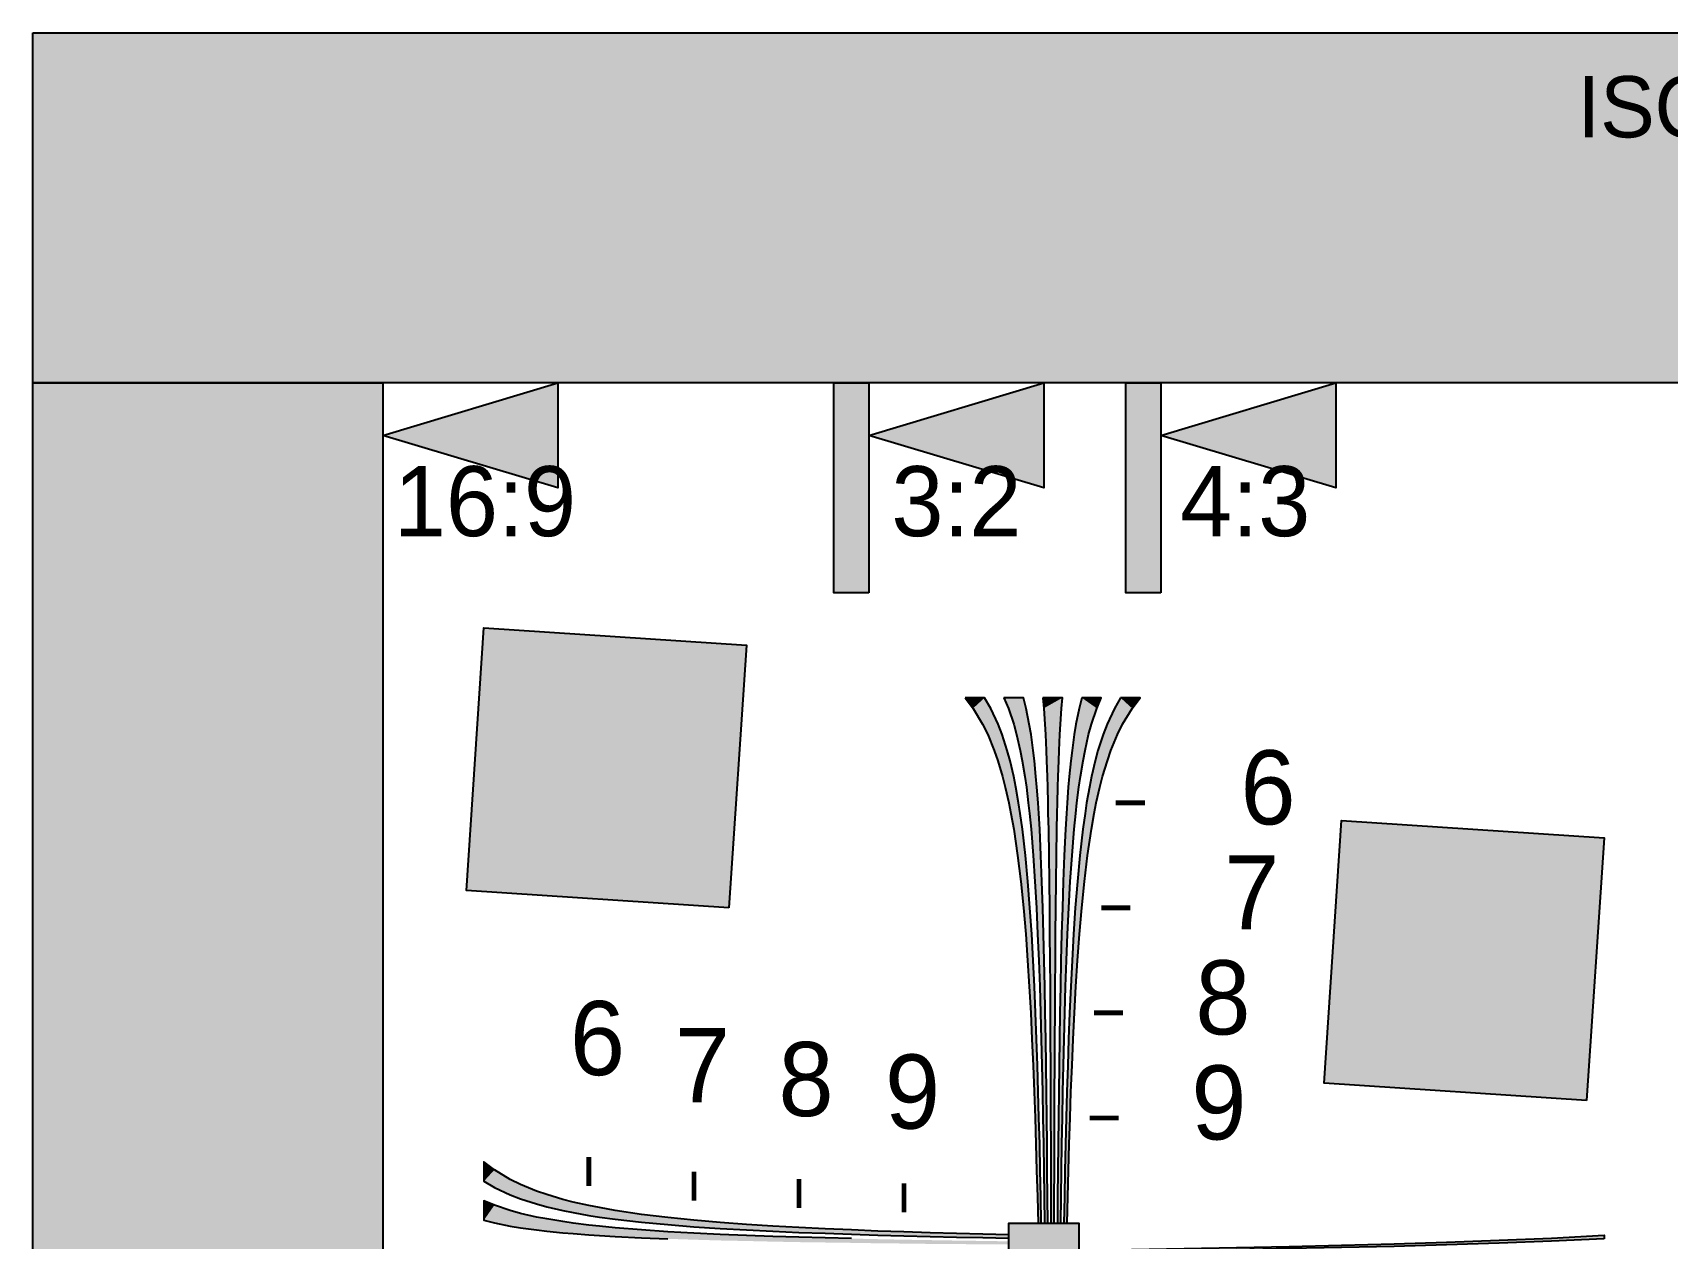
# Model space of a CAD drawing. Header units: millimetres. Extents: x 0 to 791, y 0 to 492.
# Drawn here: x 0 to 186.8, y 354.4 to 492.1 of the extents above; entities that cross this region are included whole.
import ezdxf
from ezdxf.enums import TextEntityAlignment as Align

# ---------------------------------------------------------------- set-up
doc = ezdxf.new("R2010")
doc.units = ezdxf.units.MM
for name, color, linetype in [('FRAME', 7, 'Continuous'), ('LABELS', 7, 'Continuous'), ('NOTES', 7, 'Continuous'), ('PERIPHERY', 7, 'Continuous'), ('SFR', 7, 'Continuous')]:
    doc.layers.add(name, color=color, linetype=linetype)

msp = doc.modelspace()

# ---------------------------------------------------------------- hatches: boundary and pattern name
at = {"layer": 'FRAME', "true_color": 0x000000}
h = msp.add_hatch(color=7, dxfattribs=at)
h.dxf.hatch_style = 1
h.paths.add_polyline_path([(0, 492.12), (791.12, 492.12), (791.12, 452.12), (0, 452.12), (0, 492.12)])
h = msp.add_hatch(color=7, dxfattribs=at)
h.dxf.hatch_style = 1
h.paths.add_polyline_path([(0, 452.12), (40, 452.12), (40, 52.13), (0, 52.13), (0, 452.12)])
h = msp.add_hatch(color=7, dxfattribs=at)
h.dxf.hatch_style = 1
h.paths.add_polyline_path([(60, 452.12), (60, 440.12), (40, 446.12), (60, 452.12)])
h = msp.add_hatch(color=7, dxfattribs=at)
h.dxf.hatch_style = 1
h.paths.add_polyline_path([(95.56, 428.13), (91.56, 428.13), (91.56, 452.12), (95.56, 452.12), (95.56, 428.13)])
h = msp.add_hatch(color=7, dxfattribs=at)
h.dxf.hatch_style = 1
h.paths.add_polyline_path([(115.56, 452.12), (115.56, 440.12), (95.56, 446.12), (115.56, 452.12)])
h = msp.add_hatch(color=7, dxfattribs=at)
h.dxf.hatch_style = 1
h.paths.add_polyline_path([(128.9, 428.13), (124.9, 428.13), (124.9, 452.12), (128.9, 452.12), (128.9, 428.13)])
h = msp.add_hatch(color=7, dxfattribs=at)
h.dxf.hatch_style = 1
h.paths.add_polyline_path([(148.9, 452.12), (148.9, 440.12), (128.9, 446.12), (148.9, 452.12)])
at = {"layer": 'PERIPHERY', "true_color": 0x000000}
h = msp.add_hatch(color=7, dxfattribs=at)
h.dxf.hatch_style = 1
h.paths.add_polyline_path([(106.55, 416.13), (107.46, 414.93), (108.54, 413.13), (109.13, 411.93), (109.88, 410.13), (110.3, 408.93), (110.83, 407.13), (111.14, 405.93), (111.54, 404.13), (111.78, 402.93), (112.1, 401.13), (112.54, 398.13), (112.91, 395.13), (113.21, 392.13), (113.47, 389.13), (113.69, 386.13), (113.88, 383.13), (114.04, 380.13), (114.19, 377.13), (114.32, 374.13), (114.44, 371.13), (114.54, 368.13), (114.64, 365.12), (114.72, 362.12), (114.8, 359.12), (114.88, 356.12), (115.25, 356.12), (115.19, 359.12), (115.13, 362.12), (115.07, 365.12), (114.99, 368.13), (114.91, 371.13), (114.81, 374.13), (114.71, 377.13), (114.6, 380.13), (114.47, 383.13), (114.32, 386.13), (114.16, 389.13), (113.96, 392.13), (113.71, 395.13), (113.43, 398.13), (113.09, 401.13), (112.84, 402.93), (112.66, 404.13), (112.34, 405.93), (112.1, 407.13), (111.69, 408.93), (111.36, 410.13), (110.78, 411.93), (110.32, 413.13), (109.48, 414.93), (108.77, 416.13), (106.55, 416.13)])
h = msp.add_hatch(color=7, dxfattribs=at)
h.dxf.hatch_style = 1
h.paths.add_polyline_path([(110.99, 416.13), (111.49, 414.93), (112.1, 413.13), (112.43, 411.93), (112.85, 410.13), (113.08, 408.93), (113.37, 407.13), (113.55, 405.93), (113.77, 404.13), (113.9, 402.93), (114.08, 401.13), (114.32, 398.13), (114.52, 395.13), (114.69, 392.13), (114.83, 389.13), (114.96, 386.13), (115.07, 383.13), (115.16, 380.13), (115.23, 377.13), (115.31, 374.13), (115.38, 371.13), (115.43, 368.13), (115.49, 365.12), (115.53, 362.12), (115.58, 359.12), (115.62, 356.12), (115.99, 356.12), (115.97, 359.12), (115.93, 362.12), (115.91, 365.12), (115.88, 368.13), (115.85, 371.13), (115.8, 374.13), (115.76, 377.13), (115.71, 380.13), (115.66, 383.13), (115.59, 386.13), (115.52, 389.13), (115.43, 392.13), (115.33, 395.13), (115.21, 398.13), (115.07, 401.13), (114.96, 402.93), (114.88, 404.13), (114.75, 405.93), (114.64, 407.13), (114.47, 408.93), (114.32, 410.13), (114.08, 411.93), (113.88, 413.13), (113.51, 414.93), (113.21, 416.13), (110.99, 416.13), (110.99, 416.13)])
h = msp.add_hatch(color=7, dxfattribs=at)
h.dxf.hatch_style = 1
h.paths.add_polyline_path([(115.43, 416.13), (115.53, 414.93), (115.66, 413.13), (115.72, 411.93), (115.8, 410.13), (115.86, 408.93), (115.91, 407.13), (115.95, 405.93), (115.99, 404.13), (116.01, 402.93), (116.06, 401.13), (116.1, 398.13), (116.15, 395.13), (116.18, 392.13), (116.2, 389.13), (116.22, 386.13), (116.25, 383.13), (116.27, 380.13), (116.28, 377.13), (116.3, 374.13), (116.31, 371.13), (116.32, 368.13), (116.33, 365.12), (116.35, 362.12), (116.36, 359.12), (116.36, 356.12), (116.73, 356.12), (116.73, 359.12), (116.75, 362.12), (116.76, 365.12), (116.77, 368.13), (116.78, 371.13), (116.79, 374.13), (116.81, 377.13), (116.82, 380.13), (116.85, 383.13), (116.87, 386.13), (116.89, 389.13), (116.91, 392.13), (116.95, 395.13), (116.99, 398.13), (117.03, 401.13), (117.08, 402.93), (117.1, 404.13), (117.14, 405.93), (117.18, 407.13), (117.24, 408.93), (117.29, 410.13), (117.37, 411.93), (117.43, 413.13), (117.56, 414.93), (117.66, 416.13), (115.43, 416.13)])
h = msp.add_hatch(color=7, dxfattribs=at)
h.dxf.hatch_style = 1
h.paths.add_polyline_path([(119.88, 416.13), (119.58, 414.93), (119.21, 413.13), (119.01, 411.93), (118.77, 410.13), (118.63, 408.93), (118.44, 407.13), (118.34, 405.93), (118.21, 404.13), (118.13, 402.93), (118.02, 401.13), (117.88, 398.13), (117.76, 395.13), (117.66, 392.13), (117.57, 389.13), (117.5, 386.13), (117.43, 383.13), (117.38, 380.13), (117.33, 377.13), (117.29, 374.13), (117.24, 371.13), (117.21, 368.13), (117.18, 365.12), (117.16, 362.12), (117.12, 359.12), (117.1, 356.12), (117.47, 356.12), (117.51, 359.12), (117.56, 362.12), (117.6, 365.12), (117.66, 368.13), (117.71, 371.13), (117.78, 374.13), (117.86, 377.13), (117.93, 380.13), (118.02, 383.13), (118.13, 386.13), (118.26, 389.13), (118.4, 392.13), (118.57, 395.13), (118.77, 398.13), (119.01, 401.13), (119.19, 402.93), (119.32, 404.13), (119.54, 405.93), (119.72, 407.13), (120.02, 408.93), (120.25, 410.13), (120.66, 411.93), (120.99, 413.13), (121.6, 414.93), (122.1, 416.13), (119.88, 416.13), (119.88, 416.13)])
h = msp.add_hatch(color=7, dxfattribs=at)
h.dxf.hatch_style = 1
h.paths.add_polyline_path([(124.32, 416.13), (123.61, 414.93), (122.77, 413.13), (122.31, 411.93), (121.73, 410.13), (121.41, 408.93), (120.99, 407.13), (120.75, 405.93), (120.43, 404.13), (120.25, 402.93), (120, 401.13), (119.66, 398.13), (119.38, 395.13), (119.13, 392.13), (118.93, 389.13), (118.77, 386.13), (118.62, 383.13), (118.49, 380.13), (118.38, 377.13), (118.28, 374.13), (118.18, 371.13), (118.1, 368.13), (118.02, 365.12), (117.96, 362.12), (117.9, 359.12), (117.84, 356.12), (118.21, 356.12), (118.29, 359.12), (118.37, 362.12), (118.44, 365.12), (118.54, 368.13), (118.64, 371.13), (118.77, 374.13), (118.9, 377.13), (119.04, 380.13), (119.21, 383.13), (119.4, 386.13), (119.62, 389.13), (119.88, 392.13), (120.18, 395.13), (120.54, 398.13), (120.99, 401.13), (121.31, 402.93), (121.54, 404.13), (121.95, 405.93), (122.26, 407.13), (122.8, 408.93), (123.21, 410.13), (123.96, 411.93), (124.55, 413.13), (125.63, 414.93), (126.54, 416.13), (124.32, 416.13), (124.32, 416.13)])
h = msp.add_hatch(color=7, dxfattribs=at)
h.dxf.hatch_style = 1
h.paths.add_polyline_path([(51.56, 360.89), (52.76, 360.18), (54.56, 359.34), (55.76, 358.88), (57.56, 358.3), (58.76, 357.98), (60.56, 357.56), (61.76, 357.31), (63.56, 357), (64.76, 356.81), (66.56, 356.57), (69.56, 356.22), (72.56, 355.95), (75.56, 355.7), (78.56, 355.5), (81.56, 355.34), (84.56, 355.19), (87.56, 355.06), (90.56, 354.95), (93.56, 354.85), (96.56, 354.75), (99.56, 354.67), (102.56, 354.59), (105.56, 354.52), (108.56, 354.47), (111.56, 354.41), (111.56, 354.78), (108.56, 354.86), (105.56, 354.94), (102.56, 355.01), (99.56, 355.11), (96.56, 355.21), (93.56, 355.34), (90.56, 355.47), (87.56, 355.61), (84.56, 355.78), (81.56, 355.97), (78.56, 356.19), (75.56, 356.45), (72.56, 356.75), (69.56, 357.11), (66.56, 357.56), (64.76, 357.88), (63.56, 358.11), (61.76, 358.51), (60.56, 358.83), (58.76, 359.37), (57.56, 359.78), (55.76, 360.53), (54.56, 361.11), (52.76, 362.2), (51.56, 363.11), (51.56, 360.89), (51.56, 360.89)])
h = msp.add_hatch(color=7, dxfattribs=at)
h.dxf.hatch_style = 1
h.paths.add_polyline_path([(51.56, 356.45), (52.76, 356.15), (54.56, 355.78), (55.76, 355.58), (57.56, 355.33), (58.76, 355.2), (60.56, 355.01), (61.76, 354.91), (63.56, 354.78), (64.76, 354.7), (66.56, 354.59), (69.56, 354.45), (72.56, 354.32), (75.56, 354.22), (78.56, 354.13), (81.56, 354.07), (84.56, 354), (87.56, 353.94), (90.56, 353.9), (93.56, 353.86), (96.56, 353.81), (99.56, 353.78), (102.56, 353.74), (105.56, 353.72), (108.56, 353.69), (111.56, 353.67), (111.56, 354.03), (108.56, 354.08), (105.56, 354.12), (102.56, 354.17), (99.56, 354.22), (96.56, 354.28), (93.56, 354.35), (90.56, 354.42), (87.56, 354.5), (84.56, 354.59), (81.56, 354.7), (78.56, 354.82), (75.56, 354.97), (72.56, 355.13), (69.56, 355.33), (66.56, 355.58), (64.76, 355.76), (63.56, 355.89), (61.76, 356.11), (60.56, 356.29), (58.76, 356.59), (57.56, 356.81), (55.76, 357.22), (54.56, 357.56), (52.76, 358.17), (51.56, 358.67), (51.56, 356.45), (51.56, 356.45)])
h = msp.add_hatch(color=7, dxfattribs=at)
h.dxf.hatch_style = 1
h.paths.add_polyline_path([(119.56, 348.13), (111.56, 348.13), (111.56, 356.12), (119.56, 356.12), (119.56, 348.13)])
h = msp.add_hatch(color=7, dxfattribs=at)
h.dxf.hatch_style = 1
h.paths.add_polyline_path([(179.56, 354.32), (173.56, 354.05), (167.56, 353.82), (161.56, 353.63), (155.56, 353.46), (149.56, 353.32), (143.56, 353.2), (137.56, 353.08), (131.56, 352.99), (125.56, 352.9), (119.56, 352.82), (119.56, 353.02), (125.56, 353.11), (131.56, 353.21), (137.56, 353.32), (143.56, 353.45), (149.56, 353.59), (155.56, 353.75), (161.56, 353.94), (167.56, 354.15), (173.56, 354.41), (179.56, 354.72), (179.56, 354.32)])
at = {"layer": 'SFR', "true_color": 0x000000}
h = msp.add_hatch(color=7, dxfattribs=at)
h.dxf.hatch_style = 1
h.paths.add_polyline_path([(79.56, 392.13), (49.56, 394.12), (51.56, 424.12), (81.56, 422.13), (79.56, 392.13)])
h = msp.add_hatch(color=7, dxfattribs=at)
h.dxf.hatch_style = 1
h.paths.add_polyline_path([(177.56, 370.12), (147.56, 372.12), (149.56, 402.12), (179.56, 400.12), (177.56, 370.12)])

# ---------------------------------------------------------------- linework, layer by layer
at = {"layer": 'FRAME', "color": 250}
for points in [[(0, 492.12), (791.12, 492.12), (791.12, 452.12), (0, 452.12), (0, 492.12)], [(0, 452.12), (40, 452.12), (40, 52.13), (0, 52.13), (0, 452.12)], [(60, 452.12), (60, 440.12), (40, 446.12), (60, 452.12)], [(95.56, 428.13), (91.56, 428.13), (91.56, 452.12), (95.56, 452.12), (95.56, 428.13)], [(115.56, 452.12), (115.56, 440.12), (95.56, 446.12), (115.56, 452.12)], [(128.9, 428.13), (124.9, 428.13), (124.9, 452.12), (128.9, 452.12), (128.9, 428.13)], [(148.9, 452.12), (148.9, 440.12), (128.9, 446.12), (148.9, 452.12)]]:
    msp.add_lwpolyline(points, close=True, dxfattribs=at)
at = {"layer": 'FRAME', "color": 250, "true_color": 0x000000}
for points in [[(0, 492.12), (0, 452.12), (791.12, 452.12)], [(791.12, 452.12), (791.12, 492.12), (0, 492.12)], [(0, 452.12), (0, 52.13), (40, 52.13)], [(40, 52.13), (40, 452.12), (0, 452.12)], [(40, 446.12), (60, 440.12), (60, 452.12)], [(95.56, 428.13), (95.56, 452.12), (91.56, 452.12)], [(91.56, 452.12), (91.56, 428.13), (95.56, 428.13)], [(95.56, 446.12), (115.56, 440.12), (115.56, 452.12)], [(128.9, 428.13), (128.9, 452.12), (124.9, 452.12)], [(124.9, 452.12), (124.9, 428.13), (128.9, 428.13)], [(128.9, 446.12), (148.9, 440.12), (148.9, 452.12)]]:
    msp.add_solid(points, dxfattribs=at)
at = {"layer": 'PERIPHERY', "color": 250}
for points in [[(106.55, 416.13), (107.46, 414.93), (108.54, 413.13), (109.13, 411.93), (109.88, 410.13), (110.3, 408.93), (110.83, 407.13), (111.14, 405.93), (111.54, 404.13), (111.78, 402.93), (112.1, 401.13), (112.54, 398.13), (112.91, 395.13), (113.21, 392.13), (113.47, 389.13), (113.69, 386.13), (113.88, 383.13), (114.04, 380.13), (114.19, 377.13), (114.32, 374.13), (114.44, 371.13), (114.54, 368.13), (114.64, 365.12), (114.72, 362.12), (114.8, 359.12), (114.88, 356.12), (115.25, 356.12), (115.19, 359.12), (115.13, 362.12), (115.07, 365.12), (114.99, 368.13), (114.91, 371.13), (114.81, 374.13), (114.71, 377.13), (114.6, 380.13), (114.47, 383.13), (114.32, 386.13), (114.16, 389.13), (113.96, 392.13), (113.71, 395.13), (113.43, 398.13), (113.09, 401.13), (112.84, 402.93), (112.66, 404.13), (112.34, 405.93), (112.1, 407.13), (111.69, 408.93), (111.36, 410.13), (110.78, 411.93), (110.32, 413.13), (109.48, 414.93), (108.77, 416.13), (106.55, 416.13)], [(110.99, 416.13), (111.49, 414.93), (112.1, 413.13), (112.43, 411.93), (112.85, 410.13), (113.08, 408.93), (113.37, 407.13), (113.55, 405.93), (113.77, 404.13), (113.9, 402.93), (114.08, 401.13), (114.32, 398.13), (114.52, 395.13), (114.69, 392.13), (114.83, 389.13), (114.96, 386.13), (115.07, 383.13), (115.16, 380.13), (115.23, 377.13), (115.31, 374.13), (115.38, 371.13), (115.43, 368.13), (115.49, 365.12), (115.53, 362.12), (115.58, 359.12), (115.62, 356.12), (115.99, 356.12), (115.97, 359.12), (115.93, 362.12), (115.91, 365.12), (115.88, 368.13), (115.85, 371.13), (115.8, 374.13), (115.76, 377.13), (115.71, 380.13), (115.66, 383.13), (115.59, 386.13), (115.52, 389.13), (115.43, 392.13), (115.33, 395.13), (115.21, 398.13), (115.07, 401.13), (114.96, 402.93), (114.88, 404.13), (114.75, 405.93), (114.64, 407.13), (114.47, 408.93), (114.32, 410.13), (114.08, 411.93), (113.88, 413.13), (113.51, 414.93), (113.21, 416.13), (110.99, 416.13), (110.99, 416.13)], [(115.43, 416.13), (115.53, 414.93), (115.66, 413.13), (115.72, 411.93), (115.8, 410.13), (115.86, 408.93), (115.91, 407.13), (115.95, 405.93), (115.99, 404.13), (116.01, 402.93), (116.06, 401.13), (116.1, 398.13), (116.15, 395.13), (116.18, 392.13), (116.2, 389.13), (116.22, 386.13), (116.25, 383.13), (116.27, 380.13), (116.28, 377.13), (116.3, 374.13), (116.31, 371.13), (116.32, 368.13), (116.33, 365.12), (116.35, 362.12), (116.36, 359.12), (116.36, 356.12), (116.73, 356.12), (116.73, 359.12), (116.75, 362.12), (116.76, 365.12), (116.77, 368.13), (116.78, 371.13), (116.79, 374.13), (116.81, 377.13), (116.82, 380.13), (116.85, 383.13), (116.87, 386.13), (116.89, 389.13), (116.91, 392.13), (116.95, 395.13), (116.99, 398.13), (117.03, 401.13), (117.08, 402.93), (117.1, 404.13), (117.14, 405.93), (117.18, 407.13), (117.24, 408.93), (117.29, 410.13), (117.37, 411.93), (117.43, 413.13), (117.56, 414.93), (117.66, 416.13), (115.43, 416.13)], [(119.88, 416.13), (119.58, 414.93), (119.21, 413.13), (119.01, 411.93), (118.77, 410.13), (118.63, 408.93), (118.44, 407.13), (118.34, 405.93), (118.21, 404.13), (118.13, 402.93), (118.02, 401.13), (117.88, 398.13), (117.76, 395.13), (117.66, 392.13), (117.57, 389.13), (117.5, 386.13), (117.43, 383.13), (117.38, 380.13), (117.33, 377.13), (117.29, 374.13), (117.24, 371.13), (117.21, 368.13), (117.18, 365.12), (117.16, 362.12), (117.12, 359.12), (117.1, 356.12), (117.47, 356.12), (117.51, 359.12), (117.56, 362.12), (117.6, 365.12), (117.66, 368.13), (117.71, 371.13), (117.78, 374.13), (117.86, 377.13), (117.93, 380.13), (118.02, 383.13), (118.13, 386.13), (118.26, 389.13), (118.4, 392.13), (118.57, 395.13), (118.77, 398.13), (119.01, 401.13), (119.19, 402.93), (119.32, 404.13), (119.54, 405.93), (119.72, 407.13), (120.02, 408.93), (120.25, 410.13), (120.66, 411.93), (120.99, 413.13), (121.6, 414.93), (122.1, 416.13), (119.88, 416.13), (119.88, 416.13)], [(124.32, 416.13), (123.61, 414.93), (122.77, 413.13), (122.31, 411.93), (121.73, 410.13), (121.41, 408.93), (120.99, 407.13), (120.75, 405.93), (120.43, 404.13), (120.25, 402.93), (120, 401.13), (119.66, 398.13), (119.38, 395.13), (119.13, 392.13), (118.93, 389.13), (118.77, 386.13), (118.62, 383.13), (118.49, 380.13), (118.38, 377.13), (118.28, 374.13), (118.18, 371.13), (118.1, 368.13), (118.02, 365.12), (117.96, 362.12), (117.9, 359.12), (117.84, 356.12), (118.21, 356.12), (118.29, 359.12), (118.37, 362.12), (118.44, 365.12), (118.54, 368.13), (118.64, 371.13), (118.77, 374.13), (118.9, 377.13), (119.04, 380.13), (119.21, 383.13), (119.4, 386.13), (119.62, 389.13), (119.88, 392.13), (120.18, 395.13), (120.54, 398.13), (120.99, 401.13), (121.31, 402.93), (121.54, 404.13), (121.95, 405.93), (122.26, 407.13), (122.8, 408.93), (123.21, 410.13), (123.96, 411.93), (124.55, 413.13), (125.63, 414.93), (126.54, 416.13), (124.32, 416.13), (124.32, 416.13)], [(51.56, 360.89), (52.76, 360.18), (54.56, 359.34), (55.76, 358.88), (57.56, 358.3), (58.76, 357.98), (60.56, 357.56), (61.76, 357.31), (63.56, 357), (64.76, 356.81), (66.56, 356.57), (69.56, 356.22), (72.56, 355.95), (75.56, 355.7), (78.56, 355.5), (81.56, 355.34), (84.56, 355.19), (87.56, 355.06), (90.56, 354.95), (93.56, 354.85), (96.56, 354.75), (99.56, 354.67), (102.56, 354.59), (105.56, 354.52), (108.56, 354.47), (111.56, 354.41), (111.56, 354.78), (108.56, 354.86), (105.56, 354.94), (102.56, 355.01), (99.56, 355.11), (96.56, 355.21), (93.56, 355.34), (90.56, 355.47), (87.56, 355.61), (84.56, 355.78), (81.56, 355.97), (78.56, 356.19), (75.56, 356.45), (72.56, 356.75), (69.56, 357.11), (66.56, 357.56), (64.76, 357.88), (63.56, 358.11), (61.76, 358.51), (60.56, 358.83), (58.76, 359.37), (57.56, 359.78), (55.76, 360.53), (54.56, 361.11), (52.76, 362.2), (51.56, 363.11), (51.56, 360.89), (51.56, 360.89)], [(119.56, 348.13), (111.56, 348.13), (111.56, 356.12), (119.56, 356.12), (119.56, 348.13)], [(179.56, 354.32), (173.56, 354.05), (167.56, 353.82), (161.56, 353.63), (155.56, 353.46), (149.56, 353.32), (143.56, 353.2), (137.56, 353.08), (131.56, 352.99), (125.56, 352.9), (119.56, 352.82), (119.56, 353.02), (125.56, 353.11), (131.56, 353.21), (137.56, 353.32), (143.56, 353.45), (149.56, 353.59), (155.56, 353.75), (161.56, 353.94), (167.56, 354.15), (173.56, 354.41), (179.56, 354.72), (179.56, 354.32)]]:
    msp.add_lwpolyline(points, close=True, dxfattribs=at)
at = {"layer": 'PERIPHERY', "color": 250, "lineweight": 35, "const_width": 0.556}
for points in [[(123.77, 404.13), (127.1, 404.13)], [(122.1, 392.13), (125.43, 392.13)], [(121.27, 380.13), (124.6, 380.13)], [(120.77, 368.13), (124.1, 368.13)], [(63.56, 360.34), (63.56, 363.67)], [(75.56, 358.67), (75.56, 362)], [(87.56, 357.84), (87.56, 361.17)], [(99.56, 357.33), (99.56, 360.67)]]:
    msp.add_lwpolyline(points, dxfattribs=at)
at = {"layer": 'PERIPHERY', "color": 250}
msp.add_lwpolyline([(93.56, 354.35), (90.56, 354.42), (87.56, 354.5), (84.56, 354.59), (81.56, 354.7), (78.56, 354.82), (75.56, 354.97), (72.56, 355.13), (69.56, 355.33), (66.56, 355.58), (64.76, 355.76), (63.56, 355.89), (61.76, 356.11), (60.56, 356.29), (58.76, 356.59), (57.56, 356.81), (55.76, 357.22), (54.56, 357.56), (52.76, 358.17), (51.56, 358.67), (51.56, 356.45), (51.56, 356.45), (51.56, 356.45), (52.76, 356.15), (54.56, 355.78), (55.76, 355.58), (57.56, 355.33), (58.76, 355.2), (60.56, 355.01), (61.76, 354.91), (63.56, 354.78), (64.76, 354.7), (66.56, 354.59), (69.56, 354.45), (72.56, 354.32)], dxfattribs=at)
at = {"layer": 'PERIPHERY', "color": 250, "true_color": 0x000000}
for points in [[(108.77, 416.13), (106.55, 416.13), (107.46, 414.93)], [(108.77, 416.13), (107.46, 414.93), (108.54, 413.13)], [(108.77, 416.13), (108.54, 413.13), (109.13, 411.93)], [(108.77, 416.13), (109.13, 411.93), (109.88, 410.13)], [(108.77, 416.13), (109.88, 410.13), (110.3, 408.93)], [(108.77, 416.13), (110.3, 408.93), (110.83, 407.13)], [(108.77, 416.13), (110.83, 407.13), (111.14, 405.93)], [(108.77, 416.13), (111.14, 405.93), (113.71, 395.13)], [(108.77, 416.13), (113.71, 395.13), (113.43, 398.13)], [(108.77, 416.13), (113.43, 398.13), (113.09, 401.13)], [(108.77, 416.13), (113.09, 401.13), (112.84, 402.93)], [(108.77, 416.13), (112.84, 402.93), (112.66, 404.13)], [(108.77, 416.13), (112.66, 404.13), (112.34, 405.93)], [(108.77, 416.13), (112.34, 405.93), (112.1, 407.13)], [(108.77, 416.13), (112.1, 407.13), (111.69, 408.93)], [(108.77, 416.13), (111.69, 408.93), (111.36, 410.13)], [(108.77, 416.13), (111.36, 410.13), (110.78, 411.93)], [(108.77, 416.13), (110.78, 411.93), (110.32, 413.13)], [(110.32, 413.13), (109.48, 414.93), (108.77, 416.13)], [(110.99, 416.13), (111.49, 414.93), (114.47, 408.93)], [(110.99, 416.13), (114.47, 408.93), (114.32, 410.13)], [(110.99, 416.13), (114.32, 410.13), (114.08, 411.93)], [(110.99, 416.13), (114.08, 411.93), (113.88, 413.13)], [(110.99, 416.13), (113.88, 413.13), (113.51, 414.93)], [(110.99, 416.13), (113.51, 414.93), (113.21, 416.13)], [(111.49, 414.93), (112.1, 413.13), (114.75, 405.93)], [(111.49, 414.93), (114.75, 405.93), (114.64, 407.13)], [(111.49, 414.93), (114.64, 407.13), (114.47, 408.93)], [(117.66, 416.13), (115.43, 416.13), (115.53, 414.93)], [(117.66, 416.13), (115.53, 414.93), (115.66, 413.13)], [(117.66, 416.13), (115.66, 413.13), (115.72, 411.93)], [(117.66, 416.13), (115.72, 411.93), (115.8, 410.13)], [(117.66, 416.13), (115.8, 410.13), (115.86, 408.93)], [(117.66, 416.13), (115.86, 408.93), (115.91, 407.13)], [(117.66, 416.13), (115.91, 407.13), (115.95, 405.93)], [(117.66, 416.13), (115.95, 405.93), (115.99, 404.13)], [(117.66, 416.13), (115.99, 404.13), (116.01, 402.93)], [(117.66, 416.13), (116.01, 402.93), (116.06, 401.13)], [(117.66, 416.13), (116.06, 401.13), (116.1, 398.13)], [(116.1, 398.13), (117.56, 414.93), (117.66, 416.13)], [(116.1, 398.13), (117.43, 413.13), (117.56, 414.93)], [(119.88, 416.13), (117.38, 380.13), (117.33, 377.13)], [(119.88, 416.13), (117.33, 377.13), (118.57, 395.13)], [(119.88, 416.13), (117.43, 383.13), (117.38, 380.13)], [(119.88, 416.13), (117.5, 386.13), (117.43, 383.13)], [(119.88, 416.13), (117.57, 389.13), (117.5, 386.13)], [(119.88, 416.13), (117.66, 392.13), (117.57, 389.13)], [(119.88, 416.13), (117.76, 395.13), (117.66, 392.13)], [(119.88, 416.13), (117.88, 398.13), (117.76, 395.13)], [(119.88, 416.13), (118.02, 401.13), (117.88, 398.13)], [(119.88, 416.13), (118.13, 402.93), (118.02, 401.13)], [(119.88, 416.13), (118.21, 404.13), (118.13, 402.93)], [(119.88, 416.13), (118.34, 405.93), (118.21, 404.13)], [(119.88, 416.13), (118.44, 407.13), (118.34, 405.93)], [(119.88, 416.13), (118.63, 408.93), (118.44, 407.13)], [(119.88, 416.13), (118.57, 395.13), (118.77, 398.13)], [(119.88, 416.13), (118.77, 410.13), (118.63, 408.93)], [(119.88, 416.13), (119.01, 411.93), (118.77, 410.13)], [(119.88, 416.13), (118.77, 398.13), (119.01, 401.13)], [(119.88, 416.13), (119.21, 413.13), (119.01, 411.93)], [(119.88, 416.13), (119.01, 401.13), (119.19, 402.93)], [(119.88, 416.13), (119.19, 402.93), (119.32, 404.13)], [(119.88, 416.13), (119.58, 414.93), (119.21, 413.13)], [(119.88, 416.13), (119.32, 404.13), (119.54, 405.93)], [(124.32, 416.13), (119.66, 398.13), (119.38, 395.13)], [(124.32, 416.13), (119.38, 395.13), (121.95, 405.93)], [(119.88, 416.13), (119.54, 405.93), (119.72, 407.13)], [(124.32, 416.13), (120, 401.13), (119.66, 398.13)], [(119.88, 416.13), (119.72, 407.13), (120.02, 408.93)], [(119.88, 416.13), (120.02, 408.93), (120.25, 410.13)], [(119.88, 416.13), (120.25, 410.13), (120.66, 411.93)], [(119.88, 416.13), (120.66, 411.93), (120.99, 413.13)], [(119.88, 416.13), (120.99, 413.13), (121.6, 414.93)], [(119.88, 416.13), (121.6, 414.93), (122.1, 416.13)], [(124.32, 416.13), (120.25, 402.93), (120, 401.13)], [(124.32, 416.13), (120.43, 404.13), (120.25, 402.93)], [(124.32, 416.13), (120.75, 405.93), (120.43, 404.13)], [(124.32, 416.13), (120.99, 407.13), (120.75, 405.93)], [(124.32, 416.13), (121.41, 408.93), (120.99, 407.13)], [(124.32, 416.13), (121.73, 410.13), (121.41, 408.93)], [(124.32, 416.13), (122.31, 411.93), (121.73, 410.13)], [(124.32, 416.13), (121.95, 405.93), (122.26, 407.13)], [(124.32, 416.13), (122.26, 407.13), (122.8, 408.93)], [(124.32, 416.13), (122.77, 413.13), (122.31, 411.93)], [(124.32, 416.13), (123.61, 414.93), (122.77, 413.13)], [(124.32, 416.13), (122.8, 408.93), (123.21, 410.13)], [(124.32, 416.13), (123.21, 410.13), (123.96, 411.93)], [(124.32, 416.13), (123.96, 411.93), (124.55, 413.13)], [(124.32, 416.13), (124.55, 413.13), (125.63, 414.93)], [(124.32, 416.13), (125.63, 414.93), (126.54, 416.13)], [(112.1, 413.13), (112.43, 411.93), (114.96, 402.93)], [(112.1, 413.13), (114.96, 402.93), (114.88, 404.13)], [(112.1, 413.13), (114.88, 404.13), (114.75, 405.93)], [(116.1, 398.13), (117.37, 411.93), (117.43, 413.13)], [(112.43, 411.93), (112.85, 410.13), (115.07, 401.13)], [(112.43, 411.93), (115.07, 401.13), (114.96, 402.93)], [(116.1, 398.13), (117.29, 410.13), (117.37, 411.93)], [(112.85, 410.13), (113.08, 408.93), (115.21, 398.13)], [(112.85, 410.13), (115.21, 398.13), (115.07, 401.13)], [(116.1, 398.13), (117.24, 408.93), (117.29, 410.13)], [(113.08, 408.93), (113.37, 407.13), (115.33, 395.13)], [(113.08, 408.93), (115.33, 395.13), (115.21, 398.13)], [(116.1, 398.13), (117.18, 407.13), (117.24, 408.93)], [(111.14, 405.93), (111.54, 404.13), (113.71, 395.13)], [(113.37, 407.13), (113.55, 405.93), (115.33, 395.13)], [(113.55, 405.93), (113.77, 404.13), (115.43, 392.13)], [(113.55, 405.93), (115.43, 392.13), (115.33, 395.13)], [(116.1, 398.13), (117.14, 405.93), (117.18, 407.13)], [(116.1, 398.13), (117.1, 404.13), (117.14, 405.93)], [(119.38, 395.13), (121.54, 404.13), (121.95, 405.93)], [(111.54, 404.13), (111.78, 402.93), (113.96, 392.13)], [(111.54, 404.13), (113.96, 392.13), (113.71, 395.13)], [(113.77, 404.13), (113.9, 402.93), (115.52, 389.13)], [(113.77, 404.13), (115.52, 389.13), (115.43, 392.13)], [(116.1, 398.13), (117.08, 402.93), (117.1, 404.13)], [(119.38, 395.13), (121.31, 402.93), (121.54, 404.13)], [(111.78, 402.93), (112.1, 401.13), (113.96, 392.13)], [(113.9, 402.93), (114.08, 401.13), (115.59, 386.13)], [(113.9, 402.93), (115.59, 386.13), (115.52, 389.13)], [(116.1, 398.13), (117.03, 401.13), (117.08, 402.93)], [(119.38, 395.13), (120.99, 401.13), (121.31, 402.93)], [(112.1, 401.13), (112.54, 398.13), (114.16, 389.13)], [(112.1, 401.13), (114.16, 389.13), (113.96, 392.13)], [(114.08, 401.13), (114.32, 398.13), (115.66, 383.13)], [(114.08, 401.13), (115.66, 383.13), (115.59, 386.13)], [(116.1, 398.13), (116.99, 398.13), (117.03, 401.13)], [(119.38, 395.13), (120.54, 398.13), (120.99, 401.13)], [(112.54, 398.13), (112.91, 395.13), (114.47, 383.13)], [(112.54, 398.13), (114.47, 383.13), (114.32, 386.13)], [(112.54, 398.13), (114.32, 386.13), (114.16, 389.13)], [(114.32, 398.13), (114.52, 395.13), (115.76, 377.13)], [(114.32, 398.13), (115.76, 377.13), (115.71, 380.13)], [(114.32, 398.13), (115.71, 380.13), (115.66, 383.13)], [(116.1, 398.13), (116.15, 395.13), (116.73, 356.12)], [(116.1, 398.13), (116.73, 356.12), (116.73, 359.12)], [(116.1, 398.13), (116.73, 359.12), (116.75, 362.12)], [(116.1, 398.13), (116.75, 362.12), (116.76, 365.12)], [(116.1, 398.13), (116.76, 365.12), (116.77, 368.13)], [(116.1, 398.13), (116.77, 368.13), (116.78, 371.13)], [(116.1, 398.13), (116.78, 371.13), (116.79, 374.13)], [(116.1, 398.13), (116.79, 374.13), (116.81, 377.13)], [(116.1, 398.13), (116.81, 377.13), (116.82, 380.13)], [(116.1, 398.13), (116.82, 380.13), (116.85, 383.13)], [(116.1, 398.13), (116.85, 383.13), (116.87, 386.13)], [(116.1, 398.13), (116.87, 386.13), (116.89, 389.13)], [(116.1, 398.13), (116.89, 389.13), (116.91, 392.13)], [(116.1, 398.13), (116.91, 392.13), (116.95, 395.13)], [(116.1, 398.13), (116.95, 395.13), (116.99, 398.13)], [(119.38, 395.13), (120.18, 395.13), (120.54, 398.13)], [(112.91, 395.13), (113.21, 392.13), (114.6, 380.13)], [(112.91, 395.13), (114.6, 380.13), (114.47, 383.13)], [(114.52, 395.13), (114.69, 392.13), (115.8, 374.13)], [(114.52, 395.13), (115.8, 374.13), (115.76, 377.13)], [(116.15, 395.13), (116.18, 392.13), (116.73, 356.12)], [(117.33, 377.13), (118.4, 392.13), (118.57, 395.13)], [(119.38, 395.13), (117.9, 359.12), (117.84, 356.12)], [(119.38, 395.13), (117.84, 356.12), (118.44, 365.12)], [(119.38, 395.13), (117.96, 362.12), (117.9, 359.12)], [(119.38, 395.13), (118.02, 365.12), (117.96, 362.12)], [(119.38, 395.13), (118.1, 368.13), (118.02, 365.12)], [(119.38, 395.13), (118.18, 371.13), (118.1, 368.13)], [(119.38, 395.13), (118.28, 374.13), (118.18, 371.13)], [(119.38, 395.13), (118.38, 377.13), (118.28, 374.13)], [(119.38, 395.13), (118.49, 380.13), (118.38, 377.13)], [(119.38, 395.13), (118.44, 365.12), (118.54, 368.13)], [(119.38, 395.13), (118.62, 383.13), (118.49, 380.13)], [(119.38, 395.13), (118.54, 368.13), (118.64, 371.13)], [(119.38, 395.13), (118.77, 386.13), (118.62, 383.13)], [(119.38, 395.13), (118.64, 371.13), (118.77, 374.13)], [(119.38, 395.13), (118.93, 389.13), (118.77, 386.13)], [(119.38, 395.13), (118.77, 374.13), (118.9, 377.13)], [(119.38, 395.13), (118.9, 377.13), (119.04, 380.13)], [(119.38, 395.13), (119.13, 392.13), (118.93, 389.13)], [(119.38, 395.13), (119.04, 380.13), (119.21, 383.13)], [(119.38, 395.13), (119.21, 383.13), (119.4, 386.13)], [(119.38, 395.13), (119.4, 386.13), (119.62, 389.13)], [(119.38, 395.13), (119.62, 389.13), (119.88, 392.13)], [(119.38, 395.13), (119.88, 392.13), (120.18, 395.13)], [(113.21, 392.13), (113.47, 389.13), (114.81, 374.13)], [(113.21, 392.13), (114.81, 374.13), (114.71, 377.13)], [(113.21, 392.13), (114.71, 377.13), (114.6, 380.13)], [(114.69, 392.13), (114.83, 389.13), (115.88, 368.13)], [(114.69, 392.13), (115.88, 368.13), (115.85, 371.13)], [(114.69, 392.13), (115.85, 371.13), (115.8, 374.13)], [(116.18, 392.13), (116.2, 389.13), (116.73, 356.12)], [(117.33, 377.13), (118.26, 389.13), (118.4, 392.13)], [(113.47, 389.13), (113.69, 386.13), (114.91, 371.13)], [(113.47, 389.13), (114.91, 371.13), (114.81, 374.13)], [(114.83, 389.13), (114.96, 386.13), (115.91, 365.12)], [(114.83, 389.13), (115.91, 365.12), (115.88, 368.13)], [(116.2, 389.13), (116.22, 386.13), (116.73, 356.12)], [(117.33, 377.13), (118.13, 386.13), (118.26, 389.13)], [(113.69, 386.13), (113.88, 383.13), (115.07, 365.12)], [(113.69, 386.13), (115.07, 365.12), (114.99, 368.13)], [(113.69, 386.13), (114.99, 368.13), (114.91, 371.13)], [(114.96, 386.13), (115.07, 383.13), (115.97, 359.12)], [(114.96, 386.13), (115.97, 359.12), (115.93, 362.12)], [(114.96, 386.13), (115.93, 362.12), (115.91, 365.12)], [(116.22, 386.13), (116.25, 383.13), (116.73, 356.12)], [(117.33, 377.13), (118.02, 383.13), (118.13, 386.13)], [(113.88, 383.13), (114.04, 380.13), (115.13, 362.12)], [(113.88, 383.13), (115.13, 362.12), (115.07, 365.12)], [(115.07, 383.13), (115.16, 380.13), (115.99, 356.12)], [(115.07, 383.13), (115.99, 356.12), (115.97, 359.12)], [(116.25, 383.13), (116.27, 380.13), (116.73, 356.12)], [(117.33, 377.13), (117.93, 380.13), (118.02, 383.13)], [(114.04, 380.13), (114.19, 377.13), (115.25, 356.12)], [(114.04, 380.13), (115.25, 356.12), (115.19, 359.12)], [(114.04, 380.13), (115.19, 359.12), (115.13, 362.12)], [(115.16, 380.13), (115.23, 377.13), (115.99, 356.12)], [(116.27, 380.13), (116.28, 377.13), (116.3, 374.13)], [(116.27, 380.13), (116.3, 374.13), (116.73, 356.12)], [(117.33, 377.13), (117.86, 377.13), (117.93, 380.13)], [(114.19, 377.13), (114.32, 374.13), (115.25, 356.12)], [(115.23, 377.13), (115.31, 374.13), (115.99, 356.12)], [(117.33, 377.13), (117.12, 359.12), (117.1, 356.12)], [(117.33, 377.13), (117.1, 356.12), (117.47, 356.12)], [(117.33, 377.13), (117.16, 362.12), (117.12, 359.12)], [(117.33, 377.13), (117.18, 365.12), (117.16, 362.12)], [(117.33, 377.13), (117.21, 368.13), (117.18, 365.12)], [(117.33, 377.13), (117.29, 374.13), (117.21, 368.13)], [(117.33, 377.13), (117.47, 356.12), (117.51, 359.12)], [(117.33, 377.13), (117.51, 359.12), (117.56, 362.12)], [(117.33, 377.13), (117.56, 362.12), (117.6, 365.12)], [(117.33, 377.13), (117.6, 365.12), (117.66, 368.13)], [(117.33, 377.13), (117.66, 368.13), (117.71, 371.13)], [(117.33, 377.13), (117.71, 371.13), (117.78, 374.13)], [(117.33, 377.13), (117.78, 374.13), (117.86, 377.13)], [(114.32, 374.13), (114.44, 371.13), (115.25, 356.12)], [(115.31, 374.13), (115.38, 371.13), (115.99, 356.12)], [(116.3, 374.13), (116.31, 371.13), (116.73, 356.12)], [(117.29, 374.13), (117.24, 371.13), (117.21, 368.13)], [(114.44, 371.13), (114.54, 368.13), (115.25, 356.12)], [(115.38, 371.13), (115.43, 368.13), (115.99, 356.12)], [(116.31, 371.13), (116.32, 368.13), (116.73, 356.12)], [(114.54, 368.13), (114.64, 365.12), (115.25, 356.12)], [(115.43, 368.13), (115.49, 365.12), (115.99, 356.12)], [(116.32, 368.13), (116.33, 365.12), (116.73, 356.12)], [(114.64, 365.12), (114.72, 362.12), (114.8, 359.12)], [(114.64, 365.12), (114.8, 359.12), (115.25, 356.12)], [(115.49, 365.12), (115.53, 362.12), (115.62, 356.12)], [(115.49, 365.12), (115.62, 356.12), (115.99, 356.12)], [(116.33, 365.12), (116.35, 362.12), (116.73, 356.12)], [(117.84, 356.12), (118.37, 362.12), (118.44, 365.12)], [(52.76, 362.2), (51.56, 363.11), (51.56, 360.89)], [(54.56, 361.11), (52.76, 362.2), (51.56, 360.89)], [(55.76, 360.53), (54.56, 361.11), (51.56, 360.89)], [(51.56, 360.89), (52.76, 360.18), (54.56, 359.34)], [(51.56, 360.89), (54.56, 359.34), (55.76, 358.88)], [(51.56, 360.89), (55.76, 358.88), (57.56, 358.3)], [(51.56, 360.89), (57.56, 358.3), (58.76, 357.98)], [(51.56, 360.89), (58.76, 357.98), (60.56, 357.56)], [(51.56, 360.89), (60.56, 357.56), (61.76, 357.31)], [(51.56, 360.89), (61.76, 357.31), (63.56, 357)], [(51.56, 360.89), (63.56, 357), (64.76, 356.81)], [(51.56, 360.89), (64.76, 356.81), (66.56, 356.57)], [(51.56, 360.89), (66.56, 356.57), (69.56, 356.22)], [(51.56, 360.89), (69.56, 356.22), (72.56, 355.95)], [(51.56, 360.89), (72.56, 355.95), (61.76, 358.51)], [(51.56, 360.89), (61.76, 358.51), (60.56, 358.83)], [(51.56, 360.89), (60.56, 358.83), (58.76, 359.37)], [(51.56, 360.89), (58.76, 359.37), (57.56, 359.78)], [(51.56, 360.89), (57.56, 359.78), (55.76, 360.53)], [(115.53, 362.12), (115.58, 359.12), (115.62, 356.12)], [(116.35, 362.12), (116.36, 359.12), (116.73, 356.12)], [(117.84, 356.12), (118.29, 359.12), (118.37, 362.12)], [(52.76, 358.17), (51.56, 358.67), (51.56, 356.45)], [(114.8, 359.12), (114.88, 356.12), (115.25, 356.12)], [(116.36, 359.12), (116.36, 356.12), (116.73, 356.12)], [(117.84, 356.12), (118.21, 356.12), (118.29, 359.12)], [(54.56, 357.56), (52.76, 358.17), (51.56, 356.45)], [(55.76, 357.22), (54.56, 357.56), (51.56, 356.45)], [(57.56, 356.81), (55.76, 357.22), (51.56, 356.45)], [(58.76, 356.59), (57.56, 356.81), (51.56, 356.45)], [(72.56, 355.95), (63.56, 358.11), (61.76, 358.51)], [(72.56, 355.95), (64.76, 357.88), (63.56, 358.11)], [(72.56, 355.95), (66.56, 357.56), (64.76, 357.88)], [(72.56, 355.95), (69.56, 357.11), (66.56, 357.56)], [(72.56, 355.95), (72.56, 356.75), (69.56, 357.11)], [(60.56, 356.29), (58.76, 356.59), (51.56, 356.45)], [(51.56, 356.45), (52.76, 356.15), (54.56, 355.78)], [(51.56, 356.45), (54.56, 355.78), (55.76, 355.58)], [(51.56, 356.45), (55.76, 355.58), (57.56, 355.33)], [(51.56, 356.45), (57.56, 355.33), (58.76, 355.2)], [(51.56, 356.45), (58.76, 355.2), (60.56, 355.01)], [(51.56, 356.45), (60.56, 355.01), (61.76, 354.91)], [(51.56, 356.45), (61.76, 354.91), (63.56, 354.78)], [(51.56, 356.45), (63.56, 354.78), (64.76, 354.7)], [(51.56, 356.45), (64.76, 354.7), (66.56, 354.59)], [(51.56, 356.45), (66.56, 354.59), (69.56, 354.45)], [(51.56, 356.45), (69.56, 354.45), (72.56, 354.32)], [(51.56, 356.45), (72.56, 354.32), (75.56, 354.22)], [(51.56, 356.45), (75.56, 354.22), (78.56, 354.13)], [(51.56, 356.45), (78.56, 354.13), (81.56, 354.07)], [(51.56, 356.45), (81.56, 354.07), (84.56, 354)], [(51.56, 356.45), (84.56, 354), (87.56, 353.94)], [(51.56, 356.45), (87.56, 353.94), (90.56, 353.9)], [(51.56, 356.45), (90.56, 353.9), (72.56, 355.13)], [(51.56, 356.45), (72.56, 355.13), (69.56, 355.33)], [(51.56, 356.45), (69.56, 355.33), (66.56, 355.58)], [(51.56, 356.45), (66.56, 355.58), (64.76, 355.76)], [(51.56, 356.45), (64.76, 355.76), (63.56, 355.89)], [(51.56, 356.45), (63.56, 355.89), (61.76, 356.11)], [(51.56, 356.45), (61.76, 356.11), (60.56, 356.29)], [(72.56, 355.95), (75.56, 356.45), (72.56, 356.75)], [(72.56, 355.95), (78.56, 356.19), (75.56, 356.45)], [(72.56, 355.95), (81.56, 355.97), (78.56, 356.19)], [(72.56, 355.95), (84.56, 355.78), (81.56, 355.97)], [(72.56, 355.95), (75.56, 355.7), (78.56, 355.5)], [(72.56, 355.95), (78.56, 355.5), (81.56, 355.34)], [(72.56, 355.95), (81.56, 355.34), (84.56, 355.19)], [(72.56, 355.95), (84.56, 355.19), (87.56, 355.06)], [(72.56, 355.95), (87.56, 355.06), (90.56, 354.95)], [(72.56, 355.95), (90.56, 354.95), (93.56, 354.85)], [(72.56, 355.95), (93.56, 354.85), (96.56, 354.75)], [(72.56, 355.95), (96.56, 354.75), (99.56, 354.67)], [(72.56, 355.95), (99.56, 354.67), (102.56, 354.59)], [(72.56, 355.95), (102.56, 354.59), (105.56, 354.52)], [(72.56, 355.95), (105.56, 354.52), (108.56, 354.47)], [(72.56, 355.95), (108.56, 354.47), (111.56, 354.41)], [(72.56, 355.95), (111.56, 354.41), (102.56, 355.01)], [(72.56, 355.95), (102.56, 355.01), (99.56, 355.11)], [(72.56, 355.95), (99.56, 355.11), (96.56, 355.21)], [(72.56, 355.95), (96.56, 355.21), (93.56, 355.34)], [(72.56, 355.95), (93.56, 355.34), (90.56, 355.47)], [(72.56, 355.95), (90.56, 355.47), (87.56, 355.61)], [(72.56, 355.95), (87.56, 355.61), (84.56, 355.78)], [(90.56, 353.9), (75.56, 354.97), (72.56, 355.13)], [(90.56, 353.9), (78.56, 354.82), (75.56, 354.97)], [(111.56, 354.41), (105.56, 354.94), (102.56, 355.01)], [(111.56, 354.41), (108.56, 354.86), (105.56, 354.94)], [(119.56, 348.13), (119.56, 356.12), (111.56, 356.12)], [(111.56, 356.12), (111.56, 348.13), (119.56, 348.13)], [(90.56, 353.9), (81.56, 354.7), (78.56, 354.82)], [(90.56, 353.9), (84.56, 354.59), (81.56, 354.7)], [(90.56, 353.9), (87.56, 354.5), (84.56, 354.59)], [(90.56, 353.9), (90.56, 354.42), (87.56, 354.5)], [(90.56, 353.9), (93.56, 354.35), (90.56, 354.42)], [(111.56, 354.41), (111.56, 354.78), (108.56, 354.86)], [(179.56, 354.32), (173.56, 354.41), (167.56, 354.15)], [(179.56, 354.32), (179.56, 354.72), (173.56, 354.41)]]:
    msp.add_solid(points, dxfattribs=at)
at = {"layer": 'SFR', "color": 250}
for points in [[(79.56, 392.13), (49.56, 394.12), (51.56, 424.12), (81.56, 422.13), (79.56, 392.13)], [(177.56, 370.12), (147.56, 372.12), (149.56, 402.12), (179.56, 400.12), (177.56, 370.12)]]:
    msp.add_lwpolyline(points, close=True, dxfattribs=at)
at = {"layer": 'SFR', "color": 250, "true_color": 0x000000}
for points in [[(51.56, 424.12), (49.56, 394.12), (79.56, 392.13)], [(79.56, 392.13), (81.56, 422.13), (51.56, 424.12)], [(149.56, 402.12), (147.56, 372.12), (177.56, 370.12)], [(177.56, 370.12), (179.56, 400.12), (149.56, 402.12)]]:
    msp.add_solid(points, dxfattribs=at)

# ---------------------------------------------------------------- texts
at = {"layer": 'LABELS', "color": 250}
for s, height, p in [('16:9', 8, (41.27, 434.6)), ('3:2', 8, (98.12, 434.6)), ('4:3', 8, (131.12, 434.6)), ('6', 8.47, (138.01, 401.67)), ('7', 8.47, (136.14, 389.67)), ('8', 8.47, (132.86, 377.67)), ('6', 8.47, (61.39, 373.02)), ('7', 8.47, (73.39, 369.92)), ('8', 8.47, (85.22, 368.34)), ('9', 8.47, (97.39, 366.91)), ('9', 8.47, (132.4, 365.67))]:
    msp.add_text(s, height=height, dxfattribs=at).set_placement(p)
at = {"layer": 'NOTES', "color": 250}
msp.add_text('ISO 12233 16:9  4K  2X   active 711 x 400 mm   100x LW/PH   J 6-20  KS 12-40  JS 6-9/12-18  O/P 12-30', height=7, dxfattribs=at).set_placement((395.56, 483.66), align=Align.MIDDLE_CENTER)

doc.saveas('drawing.dxf')
